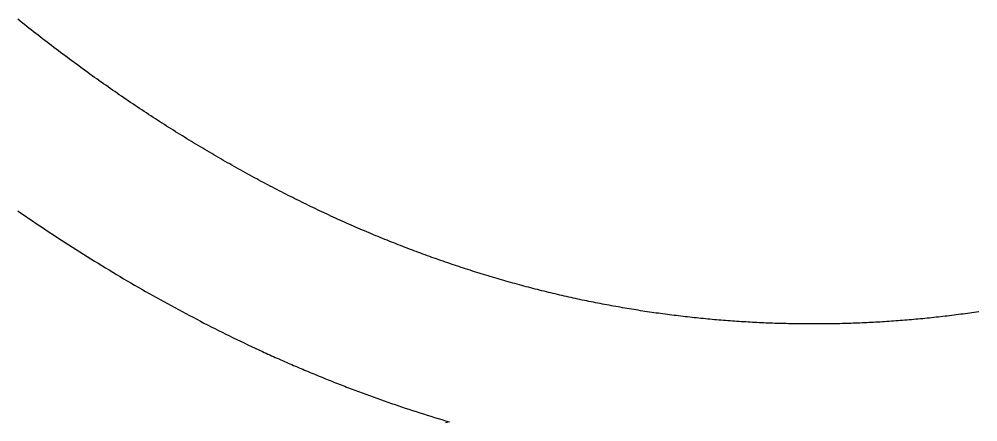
# Model space of a CAD drawing. Extents: x 1245 to 1830, y 1052 to 1456.
# Drawn here: x 1654.52 to 1691.72, y 1103.58 to 1119.2 of the extents above; entities that cross this region are included whole.
import ezdxf

# ---------------------------------------------------------------- set-up
doc = ezdxf.new("R2010")
doc.units = 0
doc.layers.add('color#3f3f3fff', color=1, linetype='CONTINUOUS')

msp = doc.modelspace()

# ---------------------------------------------------------------- linework, layer by layer
at = {"layer": 'color#3f3f3fff'}
for points in [[(1691.756, 1107.848), (1691.669, 1107.835), (1691.582, 1107.822), (1691.495, 1107.81), (1691.408, 1107.797), (1691.321, 1107.785), (1691.234, 1107.773), (1691.148, 1107.762), (1691.061, 1107.75), (1690.974, 1107.739), (1690.887, 1107.727), (1690.8, 1107.716), (1690.713, 1107.705), (1690.626, 1107.695), (1690.539, 1107.684), (1690.452, 1107.674), (1690.365, 1107.664), (1690.278, 1107.654), (1690.191, 1107.644), (1690.104, 1107.634), (1690.018, 1107.625), (1689.931, 1107.616), (1689.844, 1107.606), (1689.757, 1107.598), (1689.67, 1107.589), (1689.583, 1107.58), (1689.496, 1107.572), (1689.409, 1107.564), (1689.322, 1107.556), (1689.235, 1107.548), (1689.148, 1107.54), (1689.061, 1107.533), (1688.975, 1107.525), (1688.888, 1107.518), (1688.801, 1107.511), (1688.714, 1107.504), (1688.627, 1107.498), (1688.54, 1107.491), (1688.453, 1107.485), (1688.366, 1107.479), (1688.279, 1107.473), (1688.192, 1107.467), (1688.105, 1107.462), (1688.019, 1107.456), (1687.932, 1107.451), (1687.845, 1107.446), (1687.758, 1107.441), (1687.671, 1107.437), (1687.584, 1107.432), (1687.497, 1107.428), (1687.41, 1107.424), (1687.323, 1107.42), (1687.236, 1107.416), (1687.149, 1107.412), (1687.063, 1107.409), (1686.976, 1107.405), (1686.889, 1107.402), (1686.802, 1107.399), (1686.715, 1107.396), (1686.628, 1107.394), (1686.541, 1107.391), (1686.454, 1107.389), (1686.367, 1107.387), (1686.28, 1107.385), (1686.193, 1107.383), (1686.107, 1107.382), (1686.02, 1107.38), (1685.933, 1107.379), (1685.846, 1107.378), (1685.759, 1107.377), (1685.672, 1107.376), (1685.585, 1107.376), (1685.498, 1107.375), (1685.411, 1107.375), (1685.324, 1107.375), (1685.238, 1107.375), (1685.151, 1107.375), (1685.064, 1107.376), (1684.977, 1107.376), (1684.89, 1107.377), (1684.803, 1107.378), (1684.716, 1107.379), (1684.629, 1107.381), (1684.542, 1107.382), (1684.455, 1107.384), (1684.369, 1107.386), (1684.282, 1107.388), (1684.195, 1107.39), (1684.108, 1107.392), (1684.021, 1107.395), (1683.934, 1107.397), (1683.847, 1107.4), (1683.76, 1107.403), (1683.673, 1107.406), (1683.586, 1107.41), (1683.499, 1107.413), (1683.413, 1107.417), (1683.326, 1107.421), (1683.239, 1107.425), (1683.152, 1107.429), (1683.065, 1107.433), (1682.978, 1107.438), (1682.891, 1107.443), (1682.804, 1107.448), (1682.717, 1107.453), (1682.63, 1107.458), (1682.543, 1107.463), (1682.456, 1107.469), (1682.37, 1107.475), (1682.283, 1107.481), (1682.196, 1107.487), (1682.109, 1107.493), (1682.022, 1107.5), (1681.935, 1107.506), (1681.848, 1107.513), (1681.761, 1107.52), (1681.674, 1107.527), (1681.587, 1107.535), (1681.5, 1107.542), (1681.413, 1107.55), (1681.327, 1107.558), (1681.24, 1107.566), (1681.153, 1107.574), (1681.066, 1107.583), (1680.979, 1107.591), (1680.892, 1107.6), (1680.805, 1107.609), (1680.718, 1107.618), (1680.631, 1107.627), (1680.544, 1107.637), (1680.457, 1107.647), (1680.37, 1107.656), (1680.283, 1107.667), (1680.197, 1107.677), (1680.11, 1107.687), (1680.023, 1107.698), (1679.936, 1107.708), (1679.849, 1107.719), (1679.762, 1107.73), (1679.675, 1107.742), (1679.588, 1107.753), (1679.501, 1107.765), (1679.414, 1107.777), (1679.327, 1107.789), (1679.24, 1107.801), (1679.153, 1107.813), (1679.066, 1107.826), (1678.979, 1107.839), (1678.892, 1107.851), (1678.806, 1107.865), (1678.719, 1107.878), (1678.632, 1107.891), (1678.545, 1107.905), (1678.458, 1107.919), (1678.371, 1107.933), (1678.284, 1107.947), (1678.197, 1107.961), (1678.11, 1107.976), (1678.023, 1107.991), (1677.936, 1108.005), (1677.849, 1108.021), (1677.762, 1108.036), (1677.675, 1108.051), (1677.588, 1108.067), (1677.501, 1108.083), (1677.414, 1108.099), (1677.327, 1108.115), (1677.24, 1108.131), (1677.153, 1108.148), (1677.066, 1108.165), (1676.979, 1108.182), (1676.892, 1108.199), (1676.805, 1108.216), (1676.718, 1108.234), (1676.632, 1108.251), (1676.545, 1108.269), (1676.458, 1108.287), (1676.371, 1108.305), (1676.284, 1108.324), (1676.197, 1108.342), (1676.11, 1108.361), (1676.023, 1108.38), (1675.936, 1108.399), (1675.849, 1108.419), (1675.762, 1108.438), (1675.675, 1108.458), (1675.588, 1108.478), (1675.501, 1108.498), (1675.414, 1108.518), (1675.327, 1108.539), (1675.24, 1108.559), (1675.153, 1108.58), (1675.066, 1108.601), (1674.979, 1108.623), (1674.892, 1108.644), (1674.805, 1108.666), (1674.718, 1108.687), (1674.631, 1108.709), (1674.544, 1108.732), (1674.457, 1108.754), (1674.37, 1108.776), (1674.283, 1108.799), (1674.196, 1108.822), (1674.109, 1108.845), (1674.022, 1108.869), (1673.935, 1108.892), (1673.848, 1108.916), (1673.761, 1108.94), (1673.674, 1108.964), (1673.587, 1108.988), (1673.499, 1109.013), (1673.412, 1109.037), (1673.325, 1109.062), (1673.238, 1109.087), (1673.151, 1109.112), (1673.064, 1109.138), (1672.977, 1109.163), (1672.89, 1109.189), (1672.803, 1109.215), (1672.716, 1109.241), (1672.629, 1109.268), (1672.542, 1109.294), (1672.455, 1109.321), (1672.368, 1109.348), (1672.281, 1109.375), (1672.194, 1109.403), (1672.107, 1109.43), (1672.02, 1109.458), (1671.933, 1109.486), (1671.846, 1109.514), (1671.758, 1109.542), (1671.671, 1109.571), (1671.584, 1109.6), (1671.497, 1109.628), (1671.41, 1109.658), (1671.323, 1109.687), (1671.236, 1109.716), (1671.149, 1109.746), (1671.062, 1109.776), (1670.975, 1109.806), (1670.888, 1109.836), (1670.801, 1109.867), (1670.714, 1109.897), (1670.626, 1109.928), (1670.539, 1109.959), (1670.452, 1109.991), (1670.365, 1110.022), (1670.278, 1110.054), (1670.191, 1110.086), (1670.104, 1110.118), (1670.017, 1110.15), (1669.93, 1110.182), (1669.842, 1110.215), (1669.755, 1110.248), (1669.668, 1110.281), (1669.581, 1110.314), (1669.494, 1110.348), (1669.407, 1110.381), (1669.32, 1110.415), (1669.233, 1110.449), (1669.145, 1110.483), (1669.058, 1110.518), (1668.971, 1110.553), (1668.884, 1110.587), (1668.797, 1110.622), (1668.71, 1110.658), (1668.623, 1110.693), (1668.535, 1110.729), (1668.448, 1110.765), (1668.361, 1110.801), (1668.274, 1110.837), (1668.187, 1110.873), (1668.1, 1110.91), (1668.013, 1110.947), (1667.925, 1110.984), (1667.838, 1111.021), (1667.751, 1111.059), (1667.664, 1111.096), (1667.577, 1111.134), (1667.489, 1111.172), (1667.402, 1111.21), (1667.315, 1111.249), (1667.228, 1111.288), (1667.141, 1111.326), (1667.054, 1111.366), (1666.966, 1111.405), (1666.879, 1111.444), (1666.792, 1111.484), (1666.705, 1111.524), (1666.617, 1111.564), (1666.53, 1111.604), (1666.443, 1111.645), (1666.356, 1111.686), (1666.269, 1111.726), (1666.181, 1111.768), (1666.094, 1111.809), (1666.007, 1111.85), (1665.92, 1111.892), (1665.832, 1111.934), (1665.745, 1111.976), (1665.658, 1112.019), (1665.571, 1112.061), (1665.484, 1112.104), (1665.396, 1112.147), (1665.309, 1112.19), (1665.222, 1112.234), (1665.135, 1112.277), (1665.047, 1112.321), (1664.96, 1112.365), (1664.873, 1112.409), (1664.785, 1112.454), (1664.698, 1112.498), (1664.611, 1112.543), (1664.524, 1112.588), (1664.436, 1112.633), (1664.349, 1112.679), (1664.262, 1112.725), (1664.174, 1112.77), (1664.087, 1112.817), (1664, 1112.863), (1663.913, 1112.909), (1663.825, 1112.956), (1663.738, 1113.003), (1663.651, 1113.05), (1663.563, 1113.097), (1663.476, 1113.145), (1663.389, 1113.193), (1663.301, 1113.241), (1663.214, 1113.289), (1663.127, 1113.337), (1663.039, 1113.386), (1662.952, 1113.435), (1662.865, 1113.484), (1662.777, 1113.533), (1662.69, 1113.583), (1662.603, 1113.632), (1662.515, 1113.682), (1662.428, 1113.732), (1662.341, 1113.783), (1662.253, 1113.833), (1662.166, 1113.884), (1662.079, 1113.935), (1661.991, 1113.986), (1661.904, 1114.037), (1661.816, 1114.089), (1661.729, 1114.141), (1661.642, 1114.193), (1661.554, 1114.245), (1661.467, 1114.297), (1661.379, 1114.35), (1661.292, 1114.403), (1661.205, 1114.456), (1661.117, 1114.509), (1661.03, 1114.563), (1660.942, 1114.617), (1660.855, 1114.671), (1660.768, 1114.725), (1660.68, 1114.779), (1660.593, 1114.834), (1660.505, 1114.888), (1660.418, 1114.943), (1660.33, 1114.999), (1660.243, 1115.054), (1660.156, 1115.11), (1660.068, 1115.166), (1659.981, 1115.222), (1659.893, 1115.278), (1659.806, 1115.335), (1659.718, 1115.391), (1659.631, 1115.448), (1659.543, 1115.506), (1659.456, 1115.563), (1659.368, 1115.621), (1659.281, 1115.678), (1659.193, 1115.737), (1659.106, 1115.795), (1659.018, 1115.853), (1658.931, 1115.912), (1658.843, 1115.971), (1658.756, 1116.03), (1658.668, 1116.09), (1658.581, 1116.149), (1658.493, 1116.209), (1658.406, 1116.269), (1658.318, 1116.329), (1658.231, 1116.39), (1658.143, 1116.45), (1658.056, 1116.511), (1657.968, 1116.572), (1657.881, 1116.634), (1657.793, 1116.695), (1657.705, 1116.757), (1657.618, 1116.819), (1657.53, 1116.881), (1657.443, 1116.944), (1657.355, 1117.007), (1657.268, 1117.069), (1657.18, 1117.133), (1657.092, 1117.196), (1657.005, 1117.259), (1656.917, 1117.323), (1656.83, 1117.387), (1656.742, 1117.452), (1656.654, 1117.516), (1656.567, 1117.581), (1656.479, 1117.646), (1656.392, 1117.711), (1656.304, 1117.776), (1656.216, 1117.842), (1656.129, 1117.907), (1656.041, 1117.973), (1655.953, 1118.04), (1655.866, 1118.106), (1655.778, 1118.173), (1655.691, 1118.24), (1655.603, 1118.307), (1655.515, 1118.374), (1655.428, 1118.442), (1655.34, 1118.51), (1655.252, 1118.578), (1655.165, 1118.646), (1655.077, 1118.715), (1654.989, 1118.783), (1654.901, 1118.852), (1654.814, 1118.921), (1654.726, 1118.991), (1654.638, 1119.061), (1654.551, 1119.13), (1654.463, 1119.2)], [(1654.471, 1111.762), (1654.612, 1111.664), (1654.754, 1111.567), (1654.895, 1111.471), (1655.037, 1111.374), (1655.178, 1111.279), (1655.32, 1111.184), (1655.461, 1111.089), (1655.603, 1110.995), (1655.744, 1110.901), (1655.886, 1110.808), (1656.027, 1110.715), (1656.169, 1110.623), (1656.31, 1110.531), (1656.452, 1110.44), (1656.593, 1110.349), (1656.735, 1110.259), (1656.876, 1110.17), (1657.018, 1110.08), (1657.159, 1109.992), (1657.301, 1109.904), (1657.443, 1109.816), (1657.584, 1109.729), (1657.726, 1109.642), (1657.867, 1109.556), (1658.009, 1109.47), (1658.151, 1109.385), (1658.292, 1109.3), (1658.434, 1109.216), (1658.575, 1109.132), (1658.717, 1109.049), (1658.859, 1108.966), (1659, 1108.883), (1659.142, 1108.802), (1659.284, 1108.72), (1659.425, 1108.639), (1659.567, 1108.559), (1659.709, 1108.479), (1659.851, 1108.4), (1659.992, 1108.321), (1660.134, 1108.242), (1660.276, 1108.165), (1660.417, 1108.087), (1660.559, 1108.01), (1660.701, 1107.934), (1660.843, 1107.858), (1660.984, 1107.782), (1661.126, 1107.707), (1661.268, 1107.633), (1661.41, 1107.558), (1661.552, 1107.485), (1661.693, 1107.412), (1661.835, 1107.339), (1661.977, 1107.267), (1662.119, 1107.195), (1662.261, 1107.124), (1662.402, 1107.053), (1662.544, 1106.983), (1662.686, 1106.913), (1662.828, 1106.844), (1662.97, 1106.775), (1663.112, 1106.707), (1663.254, 1106.639), (1663.395, 1106.572), (1663.537, 1106.505), (1663.679, 1106.438), (1663.821, 1106.372), (1663.963, 1106.307), (1664.034, 1106.274), (1664.105, 1106.242), (1664.176, 1106.209), (1664.247, 1106.177), (1664.318, 1106.145), (1664.389, 1106.113), (1664.46, 1106.081), (1664.531, 1106.049), (1664.602, 1106.018), (1664.672, 1105.986), (1664.743, 1105.955), (1664.814, 1105.923), (1664.885, 1105.892), (1664.956, 1105.861), (1665.027, 1105.83), (1665.098, 1105.799), (1665.169, 1105.769), (1665.24, 1105.738), (1665.311, 1105.708), (1665.382, 1105.677), (1665.453, 1105.647), (1665.524, 1105.617), (1665.595, 1105.587), (1665.666, 1105.557), (1665.737, 1105.527), (1665.808, 1105.498), (1665.879, 1105.468), (1665.95, 1105.439), (1666.021, 1105.409), (1666.092, 1105.38), (1666.163, 1105.351), (1666.234, 1105.322), (1666.305, 1105.293), (1666.376, 1105.265), (1666.447, 1105.236), (1666.518, 1105.207), (1666.589, 1105.179), (1666.66, 1105.151), (1666.731, 1105.123), (1666.802, 1105.095), (1666.873, 1105.067), (1666.944, 1105.039), (1667.015, 1105.011), (1667.086, 1104.984), (1667.157, 1104.956), (1667.228, 1104.929), (1667.299, 1104.902), (1667.37, 1104.874), (1667.441, 1104.847), (1667.512, 1104.821), (1667.583, 1104.794), (1667.654, 1104.767), (1667.725, 1104.741), (1667.796, 1104.714), (1667.867, 1104.688), (1667.938, 1104.662), (1668.009, 1104.636), (1668.08, 1104.61), (1668.151, 1104.584), (1668.222, 1104.558), (1668.293, 1104.532), (1668.364, 1104.507), (1668.435, 1104.481), (1668.506, 1104.456), (1668.577, 1104.431), (1668.648, 1104.406), (1668.719, 1104.381), (1668.79, 1104.356), (1668.861, 1104.331), (1668.932, 1104.307), (1669.004, 1104.282), (1669.075, 1104.258), (1669.217, 1104.21), (1669.359, 1104.162), (1669.501, 1104.114), (1669.643, 1104.067), (1669.785, 1104.02), (1669.927, 1103.974), (1670.069, 1103.929), (1670.211, 1103.883), (1670.353, 1103.838), (1670.496, 1103.794), (1670.638, 1103.75), (1670.78, 1103.707), (1670.922, 1103.664), (1671.064, 1103.621), (1671.206, 1103.579), (1671.064, 1103.537)]]:
    msp.add_lwpolyline(points, dxfattribs=at)

doc.saveas('drawing.dxf')
